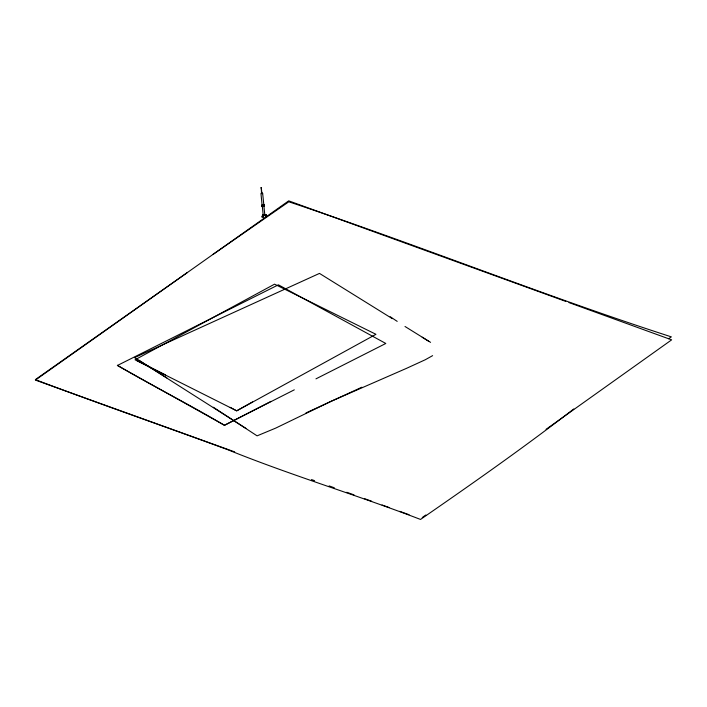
<?xml version="1.0" encoding="UTF-8"?>
<svg xmlns="http://www.w3.org/2000/svg" width="707" height="707" viewBox="0 0 707 707"><rect width="100%" height="100%" fill="white"/><g stroke="black" fill="none" stroke-linecap="round" stroke-linejoin="round"><path stroke-width="1.06" d="M261.537 193.4L261.245 187.558L261.917 193.515M261.537 187.726L260.98 187.779M263.26 215.75L262.27 205.958L263.031 205.454L263.879 205.79L264.878 215.591M263.879 205.79L263.322 206.258A1.122 0.583 -5.8 0 0 263.958 205.33L262.474 205.251L262.571 205.949M262.783 206.471A1.122 0.583 -5.8 0 1 262.138 205.613L260.954 193.409L261.855 192.923L262.651 193.338L263.888 205.507L263.419 205.914M262.651 193.338L261.97 193.798M265.461 217.129L266.168 214.795L262.748 214.663L262.041 216.996L263.746 217.067M262.041 216.996L262.748 214.663M265.417 216.687L266.168 214.795M261.546 193.365L262.12 193.347M573.775 408.946L572.087 410.246C522.782 448.282 471.746 484.039 420.524 519.442C356.664 494.927 291.001 475.325 227.61 449.652C163.626 426.021 99.121 403.847 35.35 379.624L187.496 272.425M422.256 517.533L425.844 514.979M546.051 429.326L671.65 339.846L568.914 302.552M212.878 254.502L288.81 201.795C417.139 244.525 542.614 295.305 671.35 336.868L668.619 338.733M252.523 401.93L236.668 410.82L135.046 359.792L274.546 284.17L375.956 334.314L236.677 410.855L230.208 407.347M432.622 355.648L425.252 359.757L406.552 368.329L331.371 401.169L275.712 428.106L257.092 435.848L213.32 407.25M270.984 401.364L224.455 425.358C189.308 404.351 152.615 386.11 117.371 365.298M294.298 389.831L224.437 425.225L117.397 365.484L278.399 284.824L385.81 343.469L315.949 378.864M305.972 412.923L361.878 387.197M263.817 215.29L264.436 215.273M262.792 215.105L266.212 215.237M234.671 451.879L35.394 380.083L288.712 200.841L565.794 301.421M311.478 479.549L314.597 480.672M329.126 485.903L334.314 487.777M346.766 492.266L354.03 494.882M364.414 498.621L371.679 501.236M382.054 504.975L389.327 507.591M399.702 511.329L409.044 514.696M165.491 374.904L136.84 360.526M166.861 377.9L138.819 360.19M430.581 342.365L405.005 326.484M392.323 318.654L319.484 273.406L134.56 357.601L245.912 428.354M422.203 337.221L428.742 341.287M397.201 321.367L390.193 316.718M263.888 205.507L263.87 205.392A1.122 0.583 -5.8 0 0 262.129 205.472A1.122 0.583 -5.8 0 0 262.765 206.329M263.402 216.899A1.529 0.795 -5.8 0 1 262.739 215.874A1.529 0.795 -5.8 0 1 264.798 215.37A1.529 0.795 -5.8 0 1 265.461 216.395M262.138 205.613A1.122 0.583 -5.8 0 1 263.976 205.472A1.122 0.583 -5.8 0 1 263.358 206.426M262.757 206.524A1.485 0.769 -5.8 0 1 261.793 205.437A1.485 0.769 -5.8 0 1 264.206 205.18A1.485 0.769 -5.8 0 1 263.525 206.444M262.739 206.329A1.485 0.769 -5.8 0 1 261.767 205.242A1.485 0.769 -5.8 0 1 264.188 204.977A1.485 0.769 -5.8 0 1 263.499 206.25"/></g></svg>
